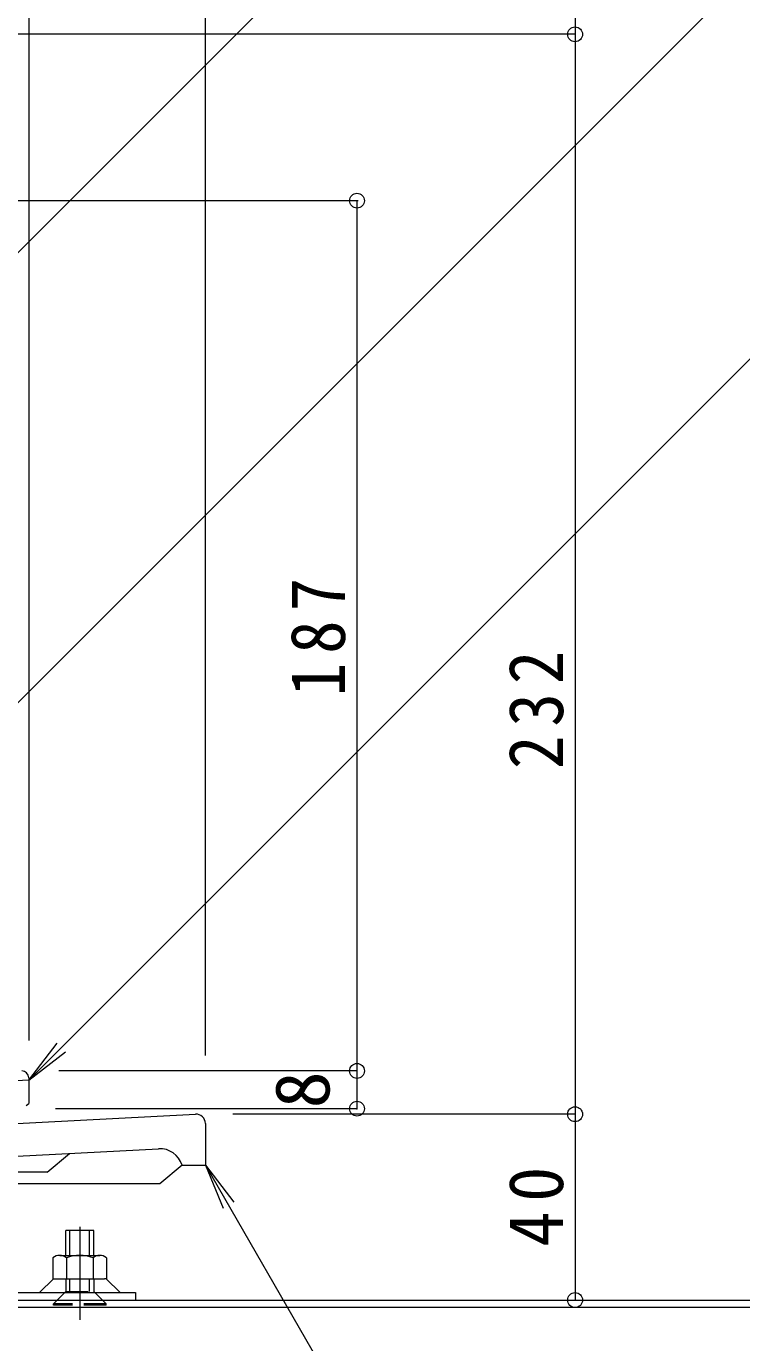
# Model space of a CAD drawing. Units: millimetres at full size, sheet at 1:4. Extents: x -457 to 498, y -549 to 529.
# Drawn here: x 17.5 to 171.3, y -357.4 to -74.5 of the extents above; entities that cross this region are included whole.
import ezdxf
from ezdxf.enums import TextEntityAlignment as Align

# ---------------------------------------------------------------- set-up
doc = ezdxf.new("R2010")
doc.units = ezdxf.units.MM
doc.header["$LTSCALE"] = 4
doc.header["$PDMODE"] = 32
doc.header["$PDSIZE"] = 3.2
doc.linetypes.add('CHAIN1', pattern=[8, 5, -1, 1, -1])
doc.linetypes.add('DASHED1', pattern=[1.8, 1.2, -0.6])
for name, color, linetype, lineweight in [('0-0_通り芯', 4, 'Continuous', 9), ('0-1_躯体', 6, 'Continuous', 9), ('0-4_その他', 7, 'Continuous', 9), ('0-5_寸法', 7, 'Continuous', 9), ('0-8', 2, 'Continuous', 9), ('0-A', 2, 'Continuous', 9)]:
    doc.layers.add(name, color=color, linetype=linetype, lineweight=lineweight)
doc.styles.add('ＭＳ ゴシック', font='')
doc.styles.get('ＭＳ ゴシック').set_extended_font_data('MS Gothic')

msp = doc.modelspace()

# ---------------------------------------------------------------- linework, layer by layer
at = {"layer": '0-0_通り芯'}
for p, q in [((-46.427, -313.551), (53.918, -308.292)), ((56.023, -310.29), (56.023, -319.234)), ((-49.122, -320.702), (45.984, -315.718)), ((22.023, -320.734), (26.803, -316.723)), ((51.023, -319.234), (46.255, -323.235)), ((51.023, -319.234), (56.023, -319.234)), ((22.023, -320.734), (-29.977, -320.734)), ((46.255, -323.235), (6.79, -323.235))]:
    msp.add_line(p, q, dxfattribs=at)
for centre, radius, start in [((54.023, -310.29), 2, 0), ((46.246, -320.711), 5, 17.1752)]:
    msp.add_arc(centre, radius, start, 93, dxfattribs=at)
at = {"layer": '0-1_躯体'}
for p, q in [((18.054, -300.975), (-2.504, -302.052)), ((18.054, -300.476), (18.054, -305.982)), ((17.55, -306.404), (18.054, -305.982))]:
    msp.add_line(p, q, dxfattribs=at)
msp.add_arc((16.554, -300.483), 1.5, 0, 90, dxfattribs=at)
at = {"layer": '0-4_その他'}
for p, q in [((56.023, -295.699), (56.023, 129.089)), ((18.054, 102.062), (18.054, -292.476)), ((135.479, 78.766), (135.479, -76.234)), ((135.558, -76.234), (-169.977, -76.234)), ((135.479, -76.234), (135.479, -308.292)), ((88.83, -111.983), (-158.445, -111.983)), ((88.604, -111.983), (88.604, -298.983)), ((88.682, -298.983), (24.561, -298.983)), ((88.604, -298.983), (88.604, -307.101)), ((88.604, -307.101), (23.801, -307.101)), ((135.585, -308.292), (61.918, -308.292)), ((135.479, -308.292), (135.479, -348.234))]:
    msp.add_line(p, q, dxfattribs=at)
for p in [(135.479, -76.234), (88.604, -111.983), (88.604, -298.983), (88.604, -307.101), (135.479, -308.292), (135.479, -348.234)]:
    msp.add_point(p, dxfattribs=at)
at = {"layer": '0-5_寸法'}
for p, q in [((-115.75, -254.629), (228.643, 89.764)), ((-29.665, -265.263), (228.643, -6.956)), ((18.054, -300.975), (228.643, -90.386)), ((18.054, -300.975), (24.141, -293.041)), ((18.054, -300.975), (25.987, -294.887)), ((56.023, -319.234), (105.574, -405.06)), ((56.023, -319.234), (62.11, -327.168)), ((56.023, -319.234), (59.849, -328.473))]:
    msp.add_line(p, q, dxfattribs=at)
at = {"layer": '0-8', "linetype": 'CHAIN1'}
msp.add_line((29.023, -332.505), (29.023, -352.634), dxfattribs=at)
at = {"layer": '0-8'}
for p, q in [((23.36, -343.634), (20.36, -346.634)), ((23.71, -343.634), (34.335, -343.634)), ((34.685, -343.634), (37.685, -346.634)), ((13.123, -346.634), (37.685, -346.634)), ((37.685, -346.634), (41.023, -346.634)), ((41.023, -346.634), (41.023, -348.234)), ((-148.977, -348.234), (211.023, -348.234)), ((211.023, -349.834), (-148.977, -349.834))]:
    msp.add_line(p, q, dxfattribs=at)
at = {"layer": '0-A'}
for p, q in [((32.023, -333.315), (26.023, -333.315)), ((26.023, -338.634), (26.023, -333.315)), ((26.893, -338.634), (26.893, -333.315)), ((31.153, -338.634), (31.153, -333.315)), ((32.023, -338.634), (32.023, -333.315)), ((23.273, -339.125), (23.273, -343.634)), ((24.716, -338.634), (33.329, -338.634)), ((26.159, -339.125), (26.159, -343.634)), ((31.886, -339.125), (31.886, -343.634)), ((34.773, -339.125), (34.773, -343.634)), ((23.273, -343.634), (23.71, -343.634)), ((34.773, -343.634), (34.335, -343.634))]:
    msp.add_line(p, q, dxfattribs=at)
at = {"layer": '0-A', "linetype": 'DASHED1'}
for p, q in [((26.023, -343.634), (26.023, -346.365)), ((26.893, -346.365), (26.893, -343.634)), ((31.153, -346.365), (31.153, -343.634)), ((32.023, -343.634), (32.023, -346.365)), ((26.023, -346.366), (23.373, -349.015)), ((26.023, -346.365), (32.023, -346.365)), ((32.023, -346.366), (34.673, -349.015)), ((23.373, -349.315), (23.373, -349.015)), ((34.673, -349.315), (23.373, -349.315))]:
    msp.add_line(p, q, dxfattribs=at)
msp.add_lwpolyline([(34.673, -349.315), (34.673, -349.015), (23.373, -349.015)], dxfattribs=at)
at = {"layer": '0-A'}
for centre, radius, start, end in [((24.716, -341.002), 2.368, 52.44278, 127.55722), ((29.023, -347.232), 8.598, 70.548, 109.452), ((33.329, -341.002), 2.368, 52.44278, 127.55722)]:
    msp.add_arc(centre, radius, start, end, dxfattribs=at)

# ---------------------------------------------------------------- texts
at = {"layer": '0-4_その他', "color": 2, "style": 'ＭＳ ゴシック'}
msp.add_text('8', height=11.73, rotation=90, dxfattribs=at).set_placement((86.204, -307.042), align=Align.BOTTOM_LEFT)
at = {"layer": '0-4_その他', "color": 2, "char_height": 11.73, "attachment_point": 7, "rotation": 90, "style": 'ＭＳ ゴシック'}
for s, insert in [('\\T1.27;\\W0.9;187', (86.204, -218.483)), ('\\T1.27;\\W0.9;232', (133.079, -234.114)), ('\\T1.27;\\W0.95;40', (133.079, -336.763))]:
    msp.add_mtext(s, dxfattribs=dict(at, insert=insert))

doc.saveas('drawing.dxf')
